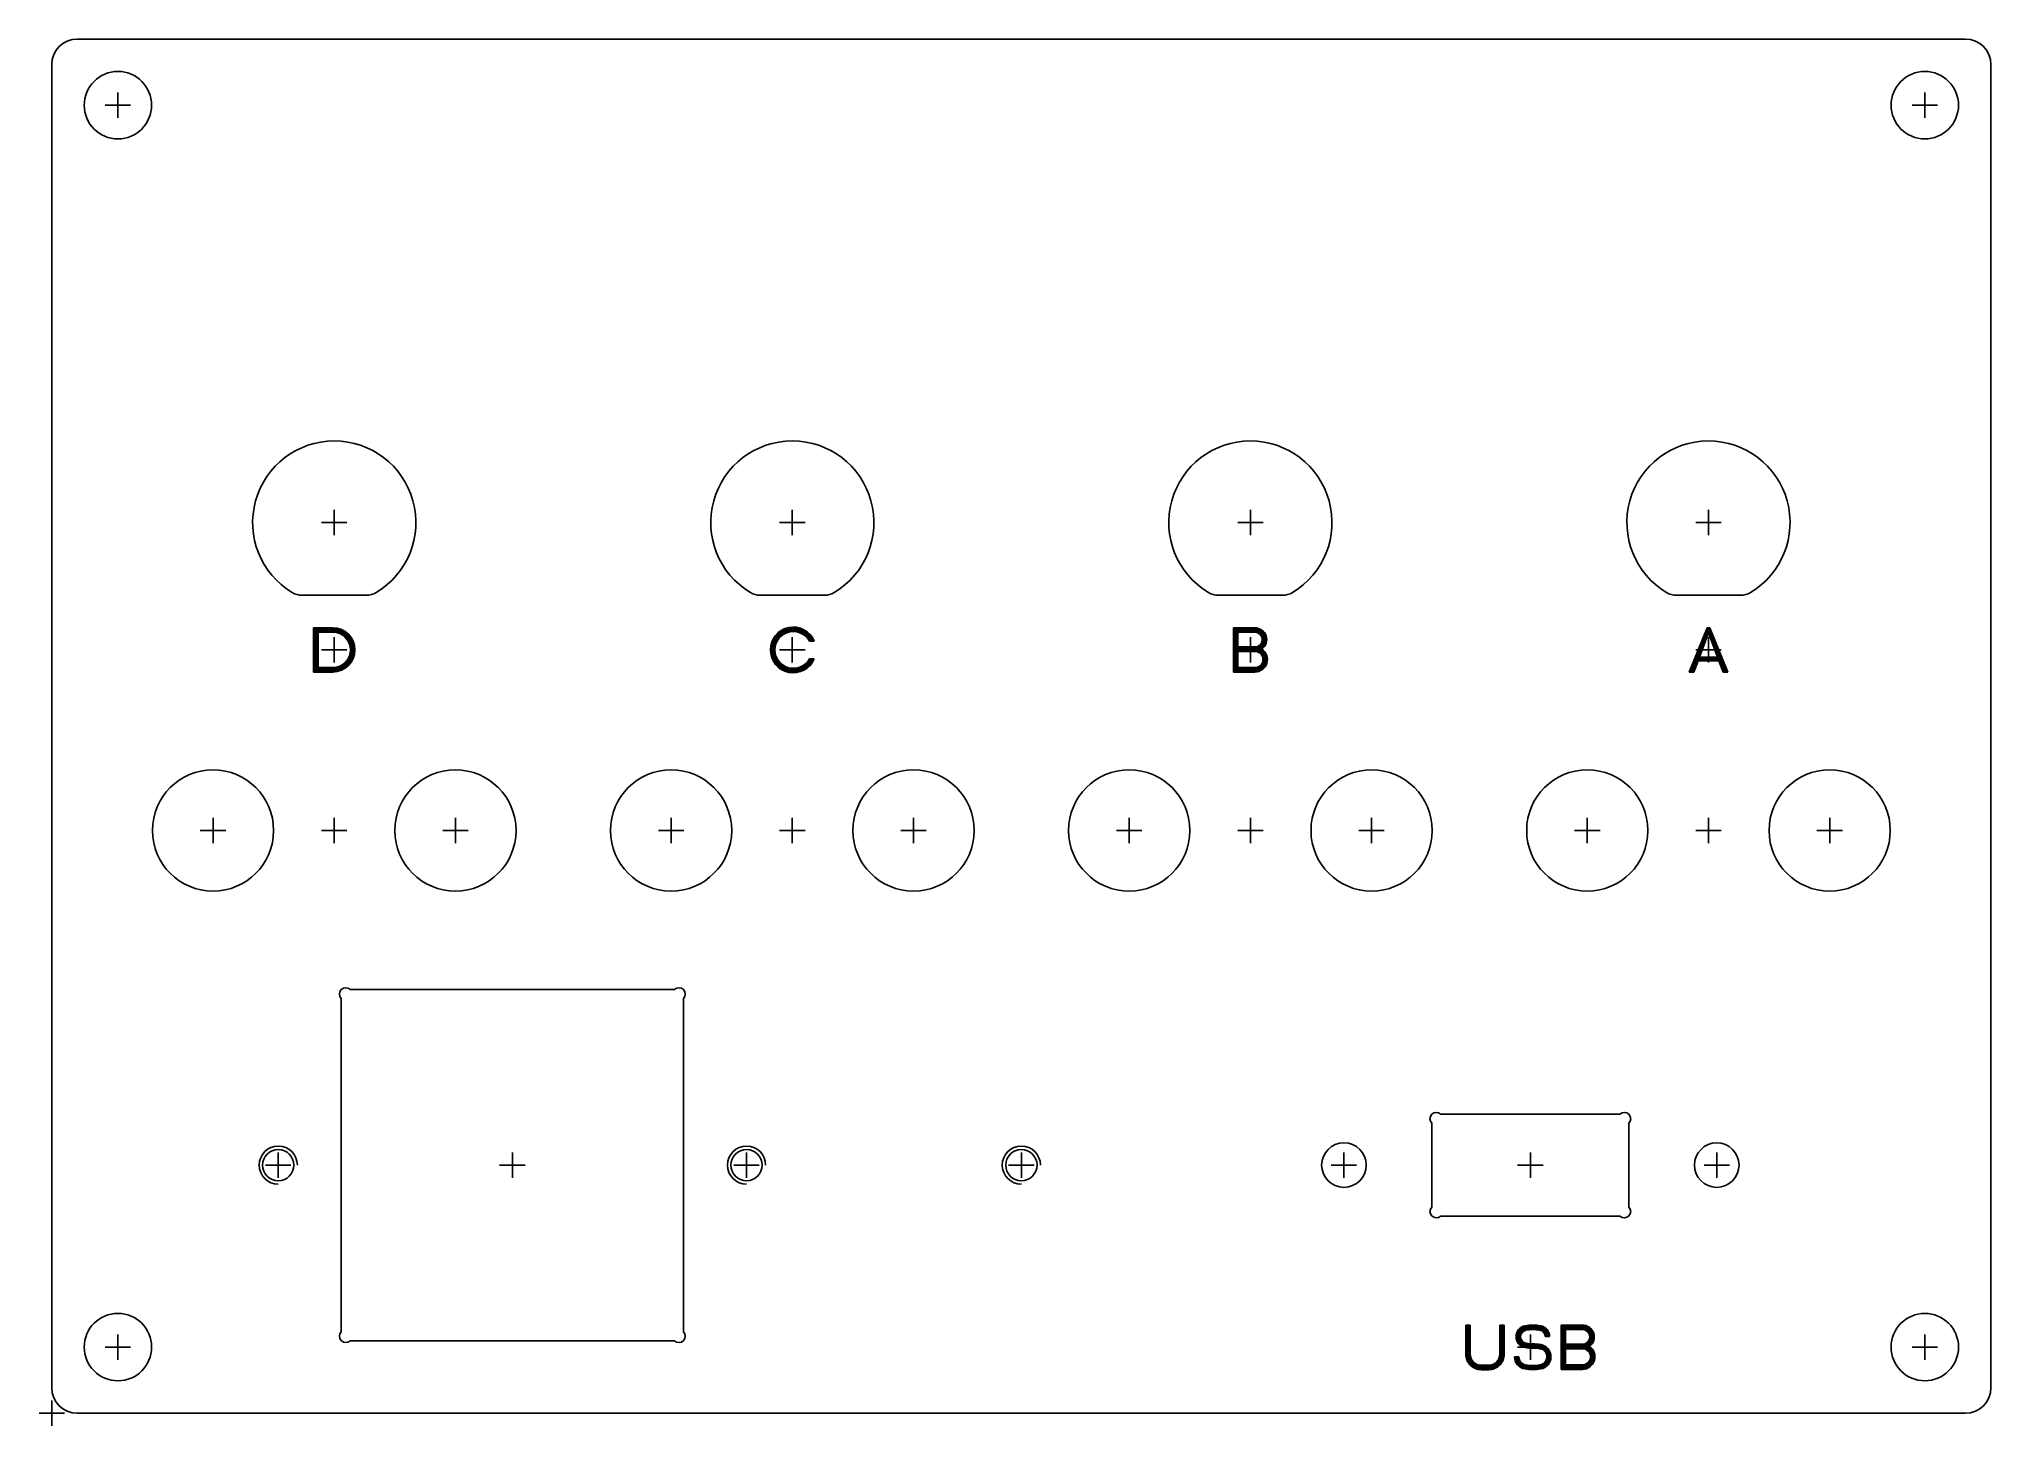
# Model space of a CAD drawing. Header units: millimetres. Extents: x -1 to 152, y -1 to 108.
import ezdxf

# ---------------------------------------------------------------- set-up
doc = ezdxf.new("R2010")
doc.units = ezdxf.units.MM
for name, color, linetype in [('Contour', 7, 'CONTINUOUS'), ('Engraving', 7, 'CONTINUOUS'), ('Reference_points', 1, 'CONTINUOUS')]:
    doc.layers.add(name, color=color, linetype=linetype)

msp = doc.modelspace()

# ---------------------------------------------------------------- linework, layer by layer
at = {"layer": 'Contour', "color": 7, "linetype": 'CONTINUOUS'}
for p, q in [((150.4, 108), (2, 108)), ((0, 106), (0, 2)), ((152.4, 2), (152.4, 106)), ((24.726, 64.285), (19.674, 64.285)), ((60.726, 64.285), (55.674, 64.285)), ((96.726, 64.285), (91.674, 64.285)), ((132.726, 64.285), (127.674, 64.285)), ((22.75, 6.407), (22.75, 32.593)), ((23.457, 33.3), (48.943, 33.3)), ((49.65, 32.593), (49.65, 6.407)), ((109.157, 23.5), (123.243, 23.5)), ((108.45, 16.207), (108.45, 22.793)), ((123.95, 22.793), (123.95, 16.207)), ((123.243, 15.5), (109.157, 15.5)), ((48.943, 5.7), (23.457, 5.7)), ((2, 0), (150.4, 0))]:
    msp.add_line(p, q, dxfattribs=at)
for centre, radius in [((5.2, 102.8), 2.65), ((147.2, 102.8), 2.65), ((12.675, 45.8), 4.762), ((31.725, 45.8), 4.762), ((48.675, 45.8), 4.762), ((67.725, 45.8), 4.762), ((84.675, 45.8), 4.762), ((103.725, 45.8), 4.762), ((120.675, 45.8), 4.762), ((139.725, 45.8), 4.762), ((17.8, 19.5), 1.229), ((54.6, 19.5), 1.229), ((76.2, 19.5), 1.229), ((101.55, 19.5), 1.75), ((130.85, 19.5), 1.75), ((5.2, 5.2), 2.65), ((147.2, 5.2), 2.65)]:
    msp.add_circle(centre, radius, dxfattribs=at)
for centre, radius, start, end in [((2, 106), 2, 90, 180), ((150.4, 106), 2, 0, 90), ((22.2, 70), 6.413, -59.06382, -120.93618), ((58.2, 70), 6.413, -59.06382, -120.93618), ((94.2, 70), 6.413, -59.06382, -120.93618), ((130.2, 70), 6.413, -59.06382, -120.93618), ((19.675, 65.785), 1.5, 239.02314, -90.0382), ((24.725, 65.785), 1.5, 270.0382, -59.02314), ((55.675, 65.785), 1.5, 239.02314, -90.0382), ((60.725, 65.785), 1.5, 270.0382, -59.02314), ((91.675, 65.785), 1.5, 239.02314, -90.0382), ((96.725, 65.785), 1.5, 270.0382, -59.02314), ((127.675, 65.785), 1.5, 239.02314, -90.0382), ((132.725, 65.785), 1.5, 270.0382, -59.02314), ((23.11, 32.94), 0.5, 46.05341, -136.05341), ((49.29, 32.94), 0.5, 316.05341, 133.94659), ((108.81, 23.14), 0.5, 46.05341, -136.05341), ((123.59, 23.14), 0.5, 316.05341, 133.94659), ((17.8, 19.5), 1.5, 0, 270), ((54.6, 19.5), 1.5, 0, 270), ((76.2, 19.5), 1.5, 0, 270), ((108.81, 15.86), 0.5, 136.05341, -46.05341), ((123.59, 15.86), 0.5, 226.05341, 43.94659), ((23.11, 6.06), 0.5, 136.05341, -46.05341), ((49.29, 6.06), 0.5, 226.05341, 43.94659), ((2, 2), 2, 180, 270), ((150.4, 2), 2, -90, 0)]:
    msp.add_arc(centre, radius, start, end, dxfattribs=at)
at = {"layer": 'Engraving', "color": 254, "linetype": 'CONTINUOUS'}
for p, q in [((20.637, 61.672), (20.579, 61.73)), ((20.579, 61.73), (20.579, 58.25)), ((22.087, 61.73), (20.579, 61.73)), ((20.695, 61.614), (20.637, 61.672)), ((20.637, 61.672), (20.637, 58.308)), ((22.087, 61.672), (20.637, 61.672)), ((20.753, 61.556), (20.695, 61.614)), ((20.695, 61.614), (20.695, 58.366)), ((22.087, 61.614), (20.695, 61.614)), ((20.811, 61.498), (20.753, 61.556)), ((20.753, 61.556), (20.753, 58.424)), ((22.087, 61.556), (20.753, 61.556)), ((20.869, 61.44), (20.811, 61.498)), ((20.811, 61.498), (20.811, 58.482)), ((22.087, 61.498), (20.811, 61.498)), ((20.927, 61.382), (20.869, 61.44)), ((20.869, 61.44), (20.869, 58.54)), ((22.087, 61.44), (20.869, 61.44)), ((20.927, 61.382), (20.927, 58.598)), ((22.087, 61.382), (20.927, 61.382)), ((92.927, 61.672), (92.869, 61.73)), ((92.869, 61.73), (92.869, 58.25)), ((94.551, 61.73), (92.869, 61.73)), ((92.869, 61.73), (93.101, 61.498)), ((92.985, 61.614), (92.927, 61.672)), ((92.927, 61.672), (92.927, 58.308)), ((94.551, 61.672), (92.927, 61.672)), ((93.043, 61.556), (92.985, 61.614)), ((92.985, 61.614), (92.985, 58.366)), ((94.551, 61.614), (92.985, 61.614)), ((93.043, 61.556), (93.043, 58.424)), ((94.551, 61.556), (93.043, 61.556)), ((93.101, 61.498), (93.101, 60.106)), ((94.551, 61.498), (93.101, 61.498)), ((93.101, 61.498), (93.159, 61.44)), ((93.159, 61.44), (93.159, 60.164)), ((94.551, 61.44), (93.159, 61.44)), ((93.159, 61.44), (93.217, 61.382)), ((93.217, 61.382), (94.551, 61.382)), ((93.217, 60.222), (93.217, 61.382)), ((130.084, 61.73), (128.692, 58.25)), ((130.113, 61.672), (128.779, 58.308)), ((128.866, 58.366), (130.142, 61.614)), ((128.953, 58.424), (130.171, 61.556)), ((130.171, 61.469), (128.982, 58.366)), ((129.446, 59.41), (130.171, 61.382)), ((130.316, 61.73), (130.084, 61.73)), ((130.287, 61.672), (130.113, 61.672)), ((130.142, 61.614), (130.258, 61.614)), ((130.171, 61.556), (130.229, 61.556)), ((130.229, 61.469), (130.171, 61.469)), ((130.171, 61.382), (130.229, 61.382)), ((130.229, 61.556), (131.476, 58.395)), ((131.418, 58.366), (130.229, 61.469)), ((130.229, 61.382), (130.983, 59.352)), ((130.258, 61.614), (131.534, 58.366)), ((131.621, 58.308), (130.287, 61.672)), ((131.708, 58.25), (130.316, 61.73)), ((59.549, 60.686), (59.926, 60.686)), ((59.665, 60.715), (59.607, 60.715)), ((59.781, 60.715), (59.839, 60.715)), ((93.043, 60.048), (94.551, 60.048)), ((93.101, 60.106), (94.551, 60.106)), ((93.101, 58.482), (93.101, 59.99)), ((93.101, 59.99), (94.551, 59.99)), ((93.159, 60.164), (94.551, 60.164)), ((93.159, 58.54), (93.159, 59.932)), ((93.159, 59.932), (94.551, 59.932)), ((94.551, 60.222), (93.217, 60.222)), ((93.217, 58.598), (93.217, 59.874)), ((93.217, 59.874), (94.551, 59.874)), ((94.551, 60.048), (94.551, 59.99)), ((94.551, 59.99), (94.551, 59.932)), ((94.551, 59.932), (94.551, 59.874)), ((129.504, 59.41), (130.2, 61.324)), ((130.2, 61.324), (130.896, 59.41)), ((20.637, 58.308), (22.087, 58.308)), ((20.695, 58.366), (22.087, 58.366)), ((20.753, 58.424), (22.087, 58.424)), ((20.811, 58.482), (22.087, 58.482)), ((20.869, 58.54), (22.087, 58.54)), ((20.927, 58.598), (22.087, 58.598)), ((59.607, 59.265), (59.549, 59.294)), ((59.926, 59.294), (59.549, 59.294)), ((59.839, 59.265), (59.665, 59.265)), ((59.723, 59.265), (59.781, 59.265)), ((92.927, 58.308), (94.551, 58.308)), ((92.985, 58.366), (94.551, 58.366)), ((93.043, 58.424), (94.551, 58.424)), ((94.551, 58.482), (93.101, 58.482)), ((94.551, 58.54), (93.159, 58.54)), ((94.551, 58.598), (93.217, 58.598)), ((128.779, 58.308), (129.011, 58.308)), ((128.982, 58.366), (128.866, 58.366)), ((128.982, 58.366), (128.953, 58.424)), ((129.011, 58.308), (128.982, 58.366)), ((129.011, 58.308), (129.33, 59.149)), ((129.33, 59.149), (129.011, 58.308)), ((129.04, 58.25), (129.388, 59.12)), ((129.359, 59.236), (129.33, 59.178)), ((129.33, 59.178), (131.041, 59.178)), ((131.041, 59.236), (129.359, 59.236)), ((129.417, 59.352), (129.388, 59.294)), ((129.388, 59.294), (131.012, 59.294)), ((129.388, 59.12), (131.012, 59.12)), ((130.983, 59.352), (129.417, 59.352)), ((129.504, 59.41), (129.446, 59.41)), ((130.896, 59.41), (129.504, 59.41)), ((131.012, 59.294), (131.041, 59.236)), ((131.012, 59.12), (131.36, 58.25)), ((131.041, 59.178), (131.389, 58.308)), ((131.389, 58.308), (131.621, 58.308)), ((131.534, 58.366), (131.418, 58.366)), ((131.476, 58.395), (131.534, 58.366)), ((131.534, 58.366), (131.708, 58.25)), ((20.579, 58.25), (22.087, 58.25)), ((92.869, 58.25), (94.551, 58.25)), ((128.692, 58.25), (129.04, 58.25)), ((131.36, 58.25), (131.708, 58.25)), ((111.128, 4.639), (111.128, 6.93)), ((111.128, 6.93), (111.476, 6.93)), ((111.186, 4.639), (111.186, 6.872)), ((111.186, 6.872), (111.418, 6.872)), ((111.244, 4.639), (111.244, 6.814)), ((111.244, 6.814), (111.36, 6.814)), ((111.302, 6.756), (111.302, 4.639)), ((111.36, 6.814), (111.36, 4.639)), ((111.418, 6.872), (111.418, 4.639)), ((111.476, 6.93), (111.476, 4.639)), ((113.796, 4.639), (113.796, 6.93)), ((113.796, 6.93), (114.144, 6.93)), ((113.854, 4.639), (113.854, 6.872)), ((113.854, 6.872), (114.086, 6.872)), ((113.912, 4.639), (113.912, 6.814)), ((113.912, 6.814), (114.028, 6.814)), ((113.97, 6.756), (114.028, 6.814)), ((113.97, 4.639), (113.97, 6.756)), ((114.028, 6.814), (114.086, 6.872)), ((114.028, 6.814), (114.028, 4.639)), ((114.086, 6.872), (114.144, 6.93)), ((114.086, 6.872), (114.086, 4.639)), ((114.144, 6.93), (114.144, 4.639)), ((118.668, 6.872), (118.61, 6.93)), ((118.61, 6.93), (118.61, 3.45)), ((120.292, 6.93), (118.61, 6.93)), ((118.61, 6.93), (118.842, 6.698)), ((118.726, 6.814), (118.668, 6.872)), ((118.668, 6.872), (118.668, 3.508)), ((120.292, 6.872), (118.668, 6.872)), ((118.784, 6.756), (118.726, 6.814)), ((118.726, 6.814), (118.726, 3.566)), ((120.292, 6.814), (118.726, 6.814)), ((118.784, 6.756), (118.784, 3.624)), ((120.292, 6.756), (118.784, 6.756)), ((118.842, 6.698), (118.842, 5.306)), ((120.292, 6.698), (118.842, 6.698)), ((118.842, 6.698), (118.9, 6.64)), ((118.9, 6.64), (118.9, 5.364)), ((120.292, 6.64), (118.9, 6.64)), ((118.9, 6.64), (118.958, 6.582)), ((118.958, 6.582), (120.292, 6.582)), ((118.958, 5.422), (118.958, 6.582)), ((117.363, 6.031), (117.711, 6.031)), ((117.421, 6.031), (117.653, 6.031)), ((117.479, 6.031), (117.595, 6.031)), ((117.537, 6.031), (117.595, 6.031)), ((117.595, 6.031), (117.653, 6.031)), ((117.653, 6.031), (117.711, 6.031)), ((118.784, 5.248), (120.292, 5.248)), ((118.842, 5.306), (120.292, 5.306)), ((118.842, 3.682), (118.842, 5.19)), ((118.842, 5.19), (120.292, 5.19)), ((118.9, 5.364), (120.292, 5.364)), ((118.9, 3.74), (118.9, 5.132)), ((118.9, 5.132), (120.292, 5.132)), ((120.292, 5.422), (118.958, 5.422)), ((118.958, 3.798), (118.958, 5.074)), ((118.958, 5.074), (120.292, 5.074)), ((120.292, 5.248), (120.292, 5.19)), ((120.292, 5.19), (120.292, 5.132)), ((120.292, 5.132), (120.292, 5.074)), ((112.346, 3.769), (112.926, 3.769)), ((112.346, 3.711), (112.926, 3.711)), ((112.346, 3.653), (112.926, 3.653)), ((112.346, 3.595), (112.926, 3.595)), ((112.926, 3.537), (112.346, 3.537)), ((112.926, 3.479), (112.346, 3.479)), ((112.926, 3.421), (112.346, 3.421)), ((115.304, 4.436), (114.956, 4.436)), ((115.246, 4.436), (115.014, 4.436)), ((115.188, 4.436), (115.072, 4.436)), ((118.61, 3.45), (120.292, 3.45)), ((118.668, 3.508), (120.292, 3.508)), ((118.726, 3.566), (120.292, 3.566)), ((118.784, 3.624), (120.292, 3.624)), ((120.292, 3.682), (118.842, 3.682)), ((120.292, 3.74), (118.9, 3.74)), ((120.292, 3.798), (118.958, 3.798))]:
    msp.add_line(p, q, dxfattribs=at)
for centre, radius, start, end in [((22.087, 59.99), 1.74, -90, 90), ((22.087, 59.99), 1.682, -90, 90), ((22.087, 59.99), 1.624, -90, 90), ((22.087, 59.99), 1.566, -90, 90), ((22.087, 59.99), 1.508, -90, 90), ((22.087, 59.99), 1.45, -90, 90), ((22.087, 59.99), 1.392, -90, 90), ((58.27, 59.993), 1.795, 22.70825, 180.09576), ((58.263, 60.002), 1.73, 24.34253, 180.39742), ((58.266, 60.001), 1.675, 25.2339, -179.62373), ((58.27, 59.996), 1.621, 26.32797, 180.21207), ((58.273, 59.998), 1.566, 27.25237, -179.7073), ((58.281, 59.98), 1.516, 28.99954, 179.62206), ((58.277, 59.982), 1.454, 388.96273, 179.68476), ((94.552, 60.799), 0.931, -53.78256, 90.06154), ((94.548, 60.801), 0.871, -59.81458, 89.80266), ((94.545, 60.803), 0.811, -68.59219, 89.57612), ((94.551, 60.802), 0.754, -90, 90), ((94.551, 60.802), 0.696, -90, 90), ((94.551, 60.802), 0.638, -90, 90), ((94.551, 60.802), 0.58, 270, 90), ((58.27, 59.987), 1.795, 179.90424, 337.29175), ((58.263, 59.978), 1.73, 179.60258, 335.65747), ((58.266, 59.979), 1.675, 179.62373, -25.2339), ((58.27, 59.984), 1.621, 179.78793, 333.67203), ((58.273, 59.982), 1.566, 179.7073, -27.25237), ((58.281, 60), 1.516, -179.62206, -28.99954), ((58.277, 59.998), 1.454, 180.31524, -28.96273), ((94.551, 59.236), 0.812, -90, 90), ((94.545, 59.233), 0.867, -89.6035, 70.03948), ((94.549, 59.233), 0.925, -89.87612, 61.79995), ((94.552, 59.233), 0.983, -90.05829, 55.98669), ((94.551, 59.236), 0.754, 270, 90), ((94.551, 59.236), 0.696, 270, 90), ((94.551, 59.236), 0.638, 270, 90), ((115.944, 6.017), 0.868, 99.75548, 260.2557), ((115.933, 6.017), 0.809, 99.68368, 260.32823), ((115.922, 6.017), 0.749, 99.60057, 260.41217), ((115.946, 6.017), 0.692, 99.99358, -99.97922), ((115.935, 6.017), 0.633, 99.92401, -99.90843), ((115.953, 6.017), 0.574, 99.84013, -99.82308), ((115.943, 6.017), 0.516, 99.84673, -99.82772), ((116.406, 3.383), 3.542, 80.09885, 99.90115), ((116.392, 3.407), 3.458, 80.11006, 99.90626), ((116.392, 3.349), 3.458, 80.11006, 99.90626), ((116.392, 3.458), 3.289, 440.10807, 99.90909), ((116.392, 3.4), 3.289, 440.10807, 99.90909), ((116.406, 3.425), 3.205, 440.09973, 99.90027), ((116.392, 3.45), 3.121, 440.10902, 99.90906), ((116.85, 6.017), 0.513, 361.56324, 81.25384), ((116.847, 6.017), 0.69, 361.16236, 80.82443), ((116.853, 6.023), 0.626, 360.73217, 80.4323), ((116.859, 6.029), 0.562, 360.2039, 79.95065), ((116.85, 6.023), 0.803, 0.5708, 80.24428), ((116.856, 6.029), 0.739, 0.15506, 79.86169), ((116.859, 6.034), 0.852, -0.20174, 79.45467), ((120.293, 5.999), 0.931, -53.78256, 90.06154), ((120.289, 6.001), 0.871, -59.81458, 89.80266), ((120.286, 6.003), 0.811, -68.59219, 89.57612), ((120.292, 6.002), 0.754, -90, 90), ((120.292, 6.002), 0.696, -90, 90), ((120.292, 6.002), 0.638, -90, 90), ((120.292, 6.002), 0.58, 270, 90), ((112.34, 4.633), 1.212, 179.71636, -89.71636), ((112.34, 4.633), 1.154, 179.7021, -89.7021), ((112.34, 4.633), 1.096, 179.68634, -89.68634), ((112.341, 4.634), 1.039, 179.72428, 270.27572), ((112.341, 4.634), 0.981, 179.70798, 270.29202), ((112.341, 4.634), 0.923, 179.68963, 270.31037), ((112.341, 4.634), 0.865, 179.66881, 270.33119), ((112.931, 4.634), 1.039, -90.27572, 0.27572), ((112.932, 4.633), 1.096, 269.68634, 0.31366), ((112.931, 4.634), 0.981, -90.29202, 0.29202), ((112.932, 4.633), 1.154, 269.7021, 0.2979), ((112.931, 4.634), 0.923, -90.31037, 0.31037), ((112.932, 4.633), 1.212, 269.71636, 0.28364), ((112.931, 4.634), 0.865, -90.33119, 0.33119), ((116.408, 8.463), 3.244, -100.85618, -90.03532), ((116.408, 8.405), 3.244, -100.85618, -90.03532), ((116.408, 8.347), 3.244, -100.85618, -90.03532), ((116.422, 8.426), 3.091, 258.88274, -90.29658), ((116.422, 8.368), 3.091, 258.88274, -90.29658), ((116.437, 8.389), 2.938, 258.57534, -90.60453), ((116.437, 8.331), 2.938, 258.57534, -90.60453), ((116.404, 2.207), 3.244, 79.14382, 89.96468), ((116.557, 2.164), 3.233, 81.85486, 92.67741), ((116.557, 2.106), 3.233, 81.85486, 92.67741), ((116.543, 2.2), 3.08, 81.73047, 92.54935), ((116.543, 2.142), 3.08, 441.73047, 92.54935), ((116.528, 2.238), 2.926, 441.56801, 92.39002), ((116.528, 2.18), 2.926, 441.56801, 92.39002), ((116.839, 4.436), 0.706, 279.62244, 80.37756), ((116.849, 4.436), 0.647, 279.60789, 80.39211), ((116.846, 4.436), 0.824, -80.21759, 80.21759), ((116.857, 4.436), 0.765, 279.7086, 80.2914), ((116.851, 4.436), 0.971, -80.27574, 80.27574), ((116.853, 4.436), 0.942, -80.09772, 80.09772), ((116.864, 4.436), 0.883, -80.15365, 80.15365), ((120.292, 4.436), 0.812, -90, 90), ((120.286, 4.433), 0.867, -89.6035, 70.03948), ((120.29, 4.433), 0.925, -89.87612, 61.79995), ((120.293, 4.433), 0.983, -90.05829, 55.98669), ((120.292, 4.436), 0.754, 270, 90), ((120.292, 4.436), 0.696, 270, 90), ((120.292, 4.436), 0.638, 270, 90), ((115.936, 4.444), 0.98, -179.53229, -99.87583), ((115.948, 4.425), 0.934, 179.32524, 258.89448), ((115.956, 4.436), 0.884, 180, 259.643), ((115.95, 4.43), 0.82, 179.58077, 259.25164), ((115.945, 4.424), 0.757, 179.09182, -101.28023), ((115.953, 4.435), 0.707, 179.91896, -100.35562), ((115.948, 4.43), 0.644, 179.4662, -100.92587), ((116.392, 7.08), 3.626, -99.90912, -80.10644), ((116.392, 7.051), 3.626, -99.90912, -80.10644), ((116.392, 7.089), 3.458, 260.09374, -80.11006), ((116.392, 7.031), 3.459, -99.90626, -80.11006), ((116.406, 7.055), 3.542, -99.90115, -80.09885), ((116.392, 7.038), 3.289, 260.09091, -80.10807), ((116.392, 6.98), 3.289, 260.09091, -80.10807)]:
    msp.add_arc(centre, radius, start, end, dxfattribs=at)
at = {"layer": 'Reference_points', "color": 1, "linetype": 'CONTINUOUS'}
for p, q in [((4.2, 102.8), (6.2, 102.8)), ((5.2, 101.8), (5.2, 103.8)), ((146.2, 102.8), (148.2, 102.8)), ((147.2, 101.8), (147.2, 103.8)), ((22.2, 69), (22.2, 71)), ((58.2, 69), (58.2, 71)), ((94.2, 69), (94.2, 71)), ((130.2, 69), (130.2, 71)), ((21.2, 70), (23.2, 70)), ((57.2, 70), (59.2, 70)), ((93.2, 70), (95.2, 70)), ((129.2, 70), (131.2, 70)), ((21.2, 60), (23.2, 60)), ((22.2, 59), (22.2, 61)), ((57.2, 60), (59.2, 60)), ((58.2, 59), (58.2, 61)), ((93.2, 60), (95.2, 60)), ((94.2, 59), (94.2, 61)), ((129.2, 60), (131.2, 60)), ((130.2, 59), (130.2, 61)), ((12.675, 44.8), (12.675, 46.8)), ((22.2, 44.8), (22.2, 46.8)), ((31.725, 44.8), (31.725, 46.8)), ((48.675, 44.8), (48.675, 46.8)), ((58.2, 44.8), (58.2, 46.8)), ((67.725, 44.8), (67.725, 46.8)), ((84.675, 44.8), (84.675, 46.8)), ((94.2, 44.8), (94.2, 46.8)), ((103.725, 44.8), (103.725, 46.8)), ((120.675, 44.8), (120.675, 46.8)), ((130.2, 44.8), (130.2, 46.8)), ((139.725, 44.8), (139.725, 46.8)), ((11.675, 45.8), (13.675, 45.8)), ((21.2, 45.8), (23.2, 45.8)), ((30.725, 45.8), (32.725, 45.8)), ((47.675, 45.8), (49.675, 45.8)), ((57.2, 45.8), (59.2, 45.8)), ((66.725, 45.8), (68.725, 45.8)), ((83.675, 45.8), (85.675, 45.8)), ((93.2, 45.8), (95.2, 45.8)), ((102.725, 45.8), (104.725, 45.8)), ((119.675, 45.8), (121.675, 45.8)), ((129.2, 45.8), (131.2, 45.8)), ((138.725, 45.8), (140.725, 45.8)), ((17.8, 18.5), (17.8, 20.5)), ((36.2, 18.5), (36.2, 20.5)), ((36.2, 18.5), (36.2, 20.5)), ((54.6, 18.5), (54.6, 20.5)), ((76.2, 18.5), (76.2, 20.5)), ((101.55, 18.5), (101.55, 20.5)), ((116.2, 18.5), (116.2, 20.5)), ((116.2, 18.5), (116.2, 20.5)), ((130.85, 18.5), (130.85, 20.5)), ((16.8, 19.5), (18.8, 19.5)), ((35.2, 19.5), (37.2, 19.5)), ((35.2, 19.5), (37.2, 19.5)), ((53.6, 19.5), (55.6, 19.5)), ((75.2, 19.5), (77.2, 19.5)), ((100.55, 19.5), (102.55, 19.5)), ((115.2, 19.5), (117.2, 19.5)), ((115.2, 19.5), (117.2, 19.5)), ((129.85, 19.5), (131.85, 19.5)), ((5.2, 4.2), (5.2, 6.2)), ((116.2, 4.2), (116.2, 6.2)), ((147.2, 4.2), (147.2, 6.2)), ((4.2, 5.2), (6.2, 5.2)), ((115.2, 5.2), (117.2, 5.2)), ((146.2, 5.2), (148.2, 5.2)), ((-1, 0), (1, 0)), ((0, -1), (0, 1))]:
    msp.add_line(p, q, dxfattribs=at)

doc.saveas('drawing.dxf')
